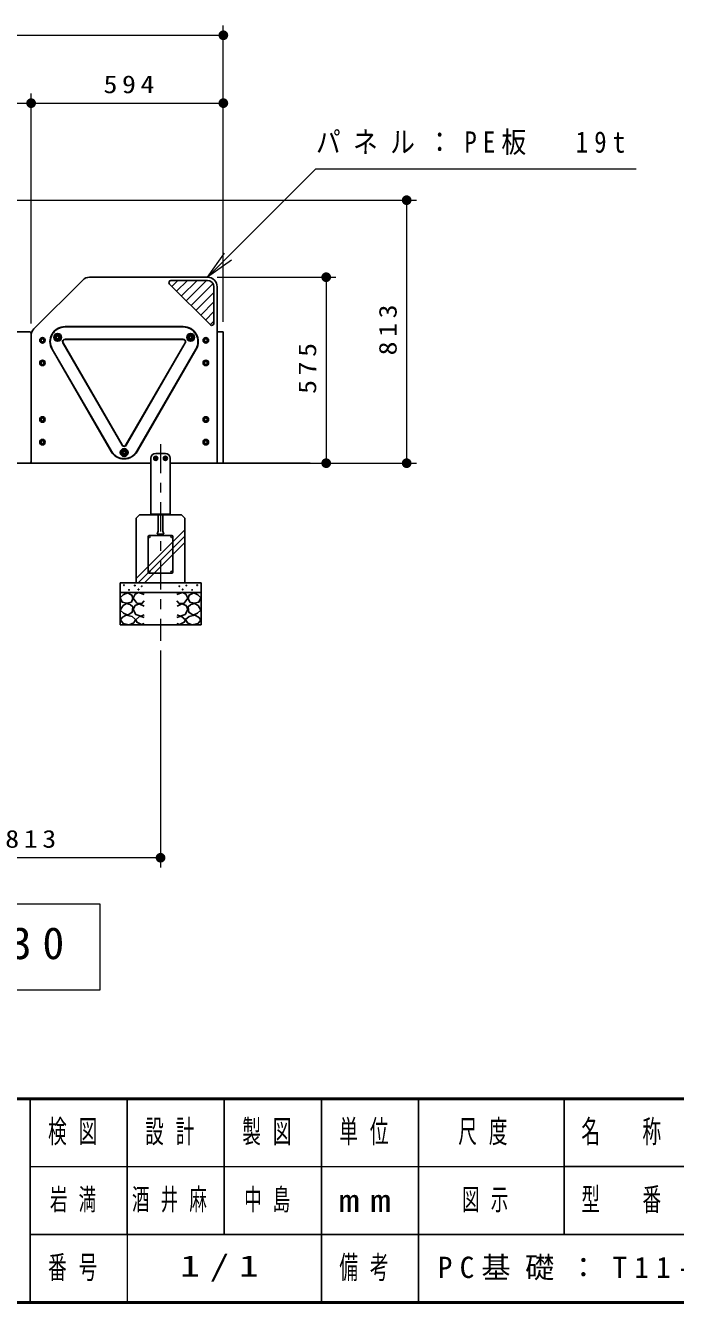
# Model space of a CAD drawing. Units: millimetres on the paper, scale 1:30. Extents: x -385 to 0, y -5 to 267.
# Drawn here: x -243 to -176, y 0 to 131.6 of the extents above; entities that cross this region are included whole.
import ezdxf

# ---------------------------------------------------------------- set-up
doc = ezdxf.new("R2010")
doc.units = ezdxf.units.MM
for name, pattern in [('USER1', [4.5, 2.5, -2]), ('USER2', [6, 3, -1, 1, -1]), ('USER3', [8, 3, -1, 1, -1, 1, -1])]:
    doc.linetypes.add(name, pattern=pattern)
doc.layers.add('1_30', color=7, linetype='Continuous', lineweight=25)
doc.layers.add('LY_3', color=7, linetype='Continuous', lineweight=13)
doc.layers.add('LY_4', color=7, linetype='Continuous')
doc.styles.add('ＭＳ ゴシック', font='')
doc.styles.get('ＭＳ ゴシック').set_extended_font_data('MS Gothic')

# ---------------------------------------------------------------- blocks, each defined once
blk = doc.blocks.new('filled_dot')
at = {"color": 0, "linetype": 'Continuous', "lineweight": -2, "const_width": 1.25}
blk.add_lwpolyline([(-0.625, 0, 1), (0.625, 0, 1)], format="xyb", close=True, dxfattribs=at)

msp = doc.modelspace()

# ---------------------------------------------------------------- linework, layer by layer
at = {"layer": '1_30', "lineweight": 13}
for p, q in [((-222.597, 101.056), (-222.597, 131.609)), ((-295.194, 130.609), (-222.597, 130.609)), ((-242.397, 100.889), (-242.397, 124.609)), ((-222.597, 101.056), (-222.597, 124.609)), ((-269.503, 123.609), (-242.397, 123.609)), ((-242.397, 123.609), (-222.597, 123.609)), ((-255.95, 113.609), (-202.715, 113.609)), ((-203.715, 113.609), (-203.715, 86.503)), ((-224.23, 105.669), (-222.462, 108.144)), ((-224.23, 105.669), (-222.109, 107.791)), ((-221.755, 107.437), (-224.23, 105.669)), ((-223.23, 105.669), (-211.002, 105.669)), ((-212.002, 105.669), (-212.002, 86.503)), ((-221.597, 86.503), (-202.715, 86.503)), ((-231.564, 74.632), (-226.564, 79.632)), ((-231.366, 74.17), (-226.564, 78.972)), ((-230.706, 74.17), (-226.564, 78.312)), ((-229.064, 67.179), (-229.064, 44.836)), ((-229.064, 45.836), (-256.169, 45.836)), ((-235.273, 41.035), (-283.073, 41.035)), ((-235.273, 32.235), (-235.273, 41.035)), ((-283.073, 32.235), (-235.273, 32.235))]:
    msp.add_line(p, q, dxfattribs=at)
at = {"layer": '1_30', "color": 4}
for p, q in [((-237.076, 105.377), (-242.104, 100.349)), ((-224.23, 105.669), (-236.369, 105.669)), ((-224.23, 105.336), (-227.988, 105.336)), ((-228.141, 104.966), (-223.933, 100.759)), ((-223.564, 100.912), (-223.564, 104.669)), ((-223.23, 86.669), (-223.23, 104.669)), ((-226.727, 100.578), (-238.9, 100.578)), ((-242.397, 99.641), (-242.397, 86.669)), ((-239.798, 99.547), (-239.665, 99.624)), ((-239.798, 99.547), (-239.798, 99.393)), ((-239.798, 99.393), (-239.665, 99.316)), ((-239.665, 99.624), (-239.532, 99.547)), ((-239.665, 99.316), (-239.532, 99.393)), ((-239.532, 99.547), (-239.532, 99.393)), ((-233.001, 88.378), (-239.088, 98.92)), ((-226.727, 99.245), (-238.9, 99.245)), ((-232.626, 88.378), (-226.539, 98.92)), ((-225.962, 99.624), (-226.095, 99.547)), ((-226.095, 99.547), (-226.095, 99.393)), ((-225.962, 99.316), (-226.095, 99.393)), ((-225.829, 99.547), (-225.962, 99.624)), ((-225.829, 99.393), (-225.962, 99.316)), ((-225.829, 99.547), (-225.829, 99.393)), ((-234.156, 87.711), (-240.242, 98.253)), ((-231.471, 87.711), (-225.385, 98.253)), ((-232.947, 87.68), (-232.814, 87.757)), ((-232.947, 87.526), (-232.947, 87.68)), ((-232.814, 87.449), (-232.947, 87.526)), ((-232.68, 87.68), (-232.814, 87.757)), ((-232.814, 87.449), (-232.68, 87.526)), ((-232.68, 87.526), (-232.68, 87.68)), ((-242.23, 86.503), (-230.064, 86.503)), ((-228.064, 86.503), (-223.397, 86.503))]:
    msp.add_line(p, q, dxfattribs=at)
at = {"layer": '1_30', "color": 2, "lineweight": 13}
for p, q in [((-227.899, 104.724), (-227.287, 105.336)), ((-227.404, 104.229), (-226.297, 105.336)), ((-226.909, 103.734), (-225.307, 105.336)), ((-226.414, 103.239), (-224.317, 105.336)), ((-225.919, 102.744), (-223.656, 105.008)), ((-225.424, 102.249), (-223.564, 104.11)), ((-224.929, 101.754), (-223.564, 103.12)), ((-224.434, 101.259), (-223.564, 102.13)), ((-223.939, 100.764), (-223.564, 101.14))]:
    msp.add_line(p, q, dxfattribs=at)
at = {"layer": '1_30', "color": 1}
for p, q in [((-247.064, 100.056), (-242.564, 100.056)), ((-223.23, 100.056), (-222.597, 100.056)), ((-222.597, 100.056), (-222.597, 86.503)), ((-242.397, 86.669), (-242.397, 99.889)), ((-255.136, 86.503), (-242.564, 86.503))]:
    msp.add_line(p, q, dxfattribs=at)
at = {"layer": '1_30', "color": 2}
for p, q in [((-226.727, 100.545), (-238.9, 100.545)), ((-239.116, 98.903), (-233.03, 88.361)), ((-226.727, 99.278), (-238.9, 99.278)), ((-232.597, 88.361), (-226.511, 98.903)), ((-240.213, 98.27), (-234.127, 87.728)), ((-231.5, 87.728), (-225.414, 98.27)), ((-230.064, 81.17), (-230.064, 87.003)), ((-229.564, 87.503), (-228.564, 87.503)), ((-228.064, 81.17), (-228.064, 87.003)), ((-230.064, 81.17), (-228.064, 81.17))]:
    msp.add_line(p, q, dxfattribs=at)
at = {"layer": '1_30'}
for p, q in [((-226.727, 100.545), (-238.9, 100.545)), ((-234.127, 87.728), (-240.213, 98.27)), ((-231.5, 87.728), (-225.414, 98.27)), ((-236.671, 86.503), (-242.564, 86.503)), ((-223.397, 86.503), (-213.64, 86.503)), ((-223.23, 86.669), (-223.23, 86.503)), ((-231.564, 80.836), (-231.564, 74.169)), ((-231.23, 81.169), (-231.563, 80.836)), ((-231.23, 81.169), (-226.897, 81.169)), ((-229.314, 81.169), (-229.314, 79.505)), ((-228.814, 81.169), (-228.814, 79.501)), ((-226.897, 81.17), (-226.563, 80.836)), ((-226.564, 80.836), (-226.564, 74.169)), ((-230.23, 79.036), (-227.897, 79.036)), ((-229.314, 79.503), (-229.397, 79.17)), ((-229.397, 79.169), (-228.73, 79.169)), ((-228.814, 79.503), (-228.731, 79.169)), ((-230.33, 78.936), (-230.33, 75.269)), ((-227.797, 78.936), (-227.797, 75.269)), ((-230.23, 75.169), (-227.897, 75.169)), ((-233.23, 74.169), (-233.23, 69.836)), ((-233.23, 74.169), (-224.897, 74.169)), ((-224.897, 74.169), (-224.897, 69.836)), ((-233.23, 73.169), (-224.897, 73.169)), ((-233.23, 69.836), (-224.897, 69.836))]:
    msp.add_line(p, q, dxfattribs=at)
at = {"layer": '1_30', "color": 2, "linetype": 'USER2', "lineweight": 13}
msp.add_line((-229.064, 88.473), (-229.064, 68.179), dxfattribs=at)
at = {"layer": '1_30', "color": 4, "lineweight": 13}
for p, q in [((-229.602, 87.069), (-229.641, 87.003)), ((-229.641, 87.003), (-229.602, 86.936)), ((-229.525, 87.069), (-229.602, 87.069)), ((-229.602, 86.936), (-229.525, 86.936)), ((-229.487, 87.003), (-229.525, 87.069)), ((-229.525, 86.936), (-229.487, 87.003)), ((-228.602, 87.069), (-228.641, 87.003)), ((-228.641, 87.003), (-228.602, 86.936)), ((-228.525, 87.069), (-228.602, 87.069)), ((-228.602, 86.936), (-228.525, 86.936)), ((-228.487, 87.003), (-228.525, 87.069)), ((-228.525, 86.936), (-228.487, 87.003))]:
    msp.add_line(p, q, dxfattribs=at)
at = {"layer": '1_30', "color": 2, "linetype": 'USER1', "lineweight": 13}
msp.add_line((-230.064, 81.276), (-228.064, 81.276), dxfattribs=at)
at = {"layer": '1_30', "lineweight": 13}
msp.add_lwpolyline([(-224.23, 105.669), (-213.064, 116.835), (-180.064, 116.835)], dxfattribs=at)
at = {"layer": '1_30'}
for points in [[(-232.482, 73.15), (-232.904, 72.949), (-233.221, 72.632), (-233.021, 72.167), (-232.535, 72.072), (-232.07, 72.178), (-231.901, 72.569), (-232.028, 72.907)], [(-225.645, 73.15), (-225.223, 72.949), (-224.906, 72.632), (-225.107, 72.167), (-225.592, 72.072), (-226.057, 72.178), (-226.226, 72.569), (-226.099, 72.907)], [(-232.566, 72.051), (-232.926, 71.819), (-233.221, 71.365), (-232.883, 71.058), (-232.44, 70.847), (-231.975, 71.143), (-231.922, 71.703), (-232.194, 71.944)], [(-225.561, 72.051), (-225.202, 71.819), (-224.906, 71.365), (-225.244, 71.058), (-225.687, 70.847), (-226.152, 71.143), (-226.205, 71.703), (-225.933, 71.944)], [(-232.594, 70.853), (-232.973, 70.641), (-233.198, 70.359), (-232.929, 69.981), (-232.301, 69.846), (-231.823, 70.059), (-231.641, 70.396), (-232.001, 70.699)], [(-225.533, 70.853), (-225.154, 70.641), (-224.929, 70.359), (-225.198, 69.981), (-225.826, 69.846), (-226.304, 70.059), (-226.486, 70.396), (-226.126, 70.699)]]:
    msp.add_lwpolyline(points, close=True, dxfattribs=at)
for points in [[(-230.75, 72.959), (-231.32, 73.171), (-231.679, 72.991), (-231.89, 72.59), (-231.5, 72.083), (-230.982, 72.041), (-230.75, 72.305)], [(-227.377, 72.959), (-226.807, 73.171), (-226.448, 72.991), (-226.237, 72.59), (-226.627, 72.083), (-227.145, 72.041), (-227.377, 72.305)], [(-230.76, 71.755), (-231.267, 72.019), (-231.69, 71.85), (-231.89, 71.417), (-231.595, 70.9), (-231.088, 70.742), (-230.76, 70.879)], [(-227.367, 71.755), (-226.86, 72.019), (-226.437, 71.85), (-226.237, 71.417), (-226.532, 70.9), (-227.039, 70.742), (-227.367, 70.879)], [(-230.75, 70.604), (-231.193, 70.742), (-231.626, 70.372), (-231.51, 70.108), (-231.024, 69.865), (-230.75, 69.971)], [(-227.377, 70.604), (-226.934, 70.742), (-226.501, 70.372), (-226.617, 70.108), (-227.103, 69.865), (-227.377, 69.971)]]:
    msp.add_lwpolyline(points, dxfattribs=at)
at = {"layer": '1_30', "color": 232}
for centre in [(-241.23, 99.169), (-224.397, 99.169), (-241.23, 96.836), (-224.397, 96.836), (-241.23, 91.003), (-224.397, 91.003), (-241.23, 88.669), (-224.397, 88.669)]:
    msp.add_circle(centre, 0.283, dxfattribs=at)
at = {"layer": '1_30', "color": 232, "lineweight": 13}
for centre in [(-241.23, 99.169), (-224.397, 99.169), (-241.23, 96.836), (-224.397, 96.836), (-241.23, 91.003), (-224.397, 91.003), (-241.23, 88.669), (-224.397, 88.669)]:
    msp.add_circle(centre, 0.217, dxfattribs=at)
at = {"layer": '1_30'}
for centre, radius in [((-241.23, 99.169), 0.158), ((-239.665, 99.47), 0.4), ((-225.962, 99.47), 0.4), ((-224.397, 99.169), 0.158), ((-241.23, 96.836), 0.158), ((-224.397, 96.836), 0.158), ((-241.23, 91.003), 0.158), ((-224.397, 91.003), 0.158), ((-241.23, 88.669), 0.158), ((-224.397, 88.669), 0.158), ((-232.814, 87.603), 0.4), ((-229.564, 87.003), 0.208), ((-228.564, 87.003), 0.208), ((-230.23, 78.936), 0.1), ((-227.897, 78.936), 0.1), ((-230.23, 75.269), 0.1), ((-227.897, 75.269), 0.1), ((-232.837, 73.93), 0.0333), ((-231.712, 73.892), 0.0333), ((-231, 73.817), 0.0333), ((-227.127, 73.817), 0.0333), ((-226.415, 73.892), 0.0333), ((-225.29, 73.93), 0.0333), ((-232.312, 73.442), 0.0333), ((-231.337, 73.48), 0.0333), ((-226.79, 73.48), 0.0333), ((-225.815, 73.442), 0.0333)]:
    msp.add_circle(centre, radius, dxfattribs=at)
at = {"layer": '1_30', "color": 4}
for centre, radius in [((-239.665, 99.47), 0.35), ((-225.962, 99.47), 0.35), ((-232.814, 87.603), 0.35), ((-229.564, 87.003), 0.158), ((-228.564, 87.003), 0.158)]:
    msp.add_circle(centre, radius, dxfattribs=at)
at = {"layer": '1_30', "color": 2}
for centre, radius in [((-239.665, 99.47), 0.25), ((-239.665, 99.47), 0.25), ((-225.962, 99.47), 0.25), ((-225.962, 99.47), 0.25), ((-232.814, 87.603), 0.25), ((-232.814, 87.603), 0.25), ((-229.564, 87.003), 0.133), ((-228.564, 87.003), 0.133)]:
    msp.add_circle(centre, radius, dxfattribs=at)
at = {"layer": '1_30', "color": 4, "linetype": 'USER1', "lineweight": 13}
for centre in [(-239.665, 99.47), (-225.962, 99.47), (-232.814, 87.603)]:
    msp.add_circle(centre, 0.208, dxfattribs=at)
at = {"layer": '1_30', "color": 4, "lineweight": 13}
for centre, radius in [((-239.665, 99.47), 0.183), ((-225.962, 99.47), 0.183), ((-232.814, 87.603), 0.183), ((-229.564, 87.003), 0.136), ((-229.564, 87.003), 0.077), ((-228.564, 87.003), 0.136), ((-228.564, 87.003), 0.077)]:
    msp.add_circle(centre, radius, dxfattribs=at)
at = {"layer": '1_30', "color": 3}
for centre in [(-229.564, 87.003), (-228.564, 87.003)]:
    msp.add_circle(centre, 0.175, dxfattribs=at)
at = {"layer": '1_30', "color": 4}
for centre, radius, start, end in [((-236.369, 104.669), 1, 90, 135), ((-227.988, 105.119), 0.217, 90, 225), ((-224.23, 104.669), 1, 0, 90), ((-224.23, 104.669), 0.667, 0, 90), ((-241.397, 99.641), 1, 135, 180), ((-238.9, 99.028), 1.55, 90, 210), ((-226.727, 99.028), 1.55, 330, 90), ((-223.78, 100.912), 0.217, 225, 0), ((-238.9, 99.028), 0.217, 90, 210), ((-226.727, 99.028), 0.217, 330, 90), ((-232.814, 88.486), 0.217, 210, 330), ((-232.814, 88.486), 1.55, 210, 330), ((-242.23, 86.669), 0.167, 180, 270), ((-223.397, 86.669), 0.167, 270, 0)]:
    msp.add_arc(centre, radius, start, end, dxfattribs=at)
at = {"layer": '1_30', "color": 1}
for centre, start, end in [((-242.564, 99.889), 0, 90), ((-242.564, 86.669), 270, 0)]:
    msp.add_arc(centre, 0.167, start, end, dxfattribs=at)
at = {"layer": '1_30', "color": 2}
for centre, radius, start, end in [((-238.9, 99.028), 1.517, 90, 210), ((-226.727, 99.028), 1.517, 330, 90), ((-238.9, 99.028), 0.25, 90, 210), ((-226.727, 99.028), 0.25, 330, 90), ((-232.814, 88.486), 0.25, 210, 330), ((-232.814, 88.486), 1.517, 210, 330), ((-229.564, 87.003), 0.5, 90, 180), ((-228.564, 87.003), 0.5, 0, 90)]:
    msp.add_arc(centre, radius, start, end, dxfattribs=at)
at = {"layer": '1_30'}
for centre, start, end in [((-238.9, 99.028), 90, 210), ((-226.727, 99.028), 330, 90), ((-232.814, 88.486), 210, 330)]:
    msp.add_arc(centre, 1.517, start, end, dxfattribs=at)
at = {"layer": '1_30', "color": 4, "linetype": 'USER3', "lineweight": 13}
msp.add_arc((-242.23, 86.669), 0.167, 180, 270, dxfattribs=at)
msp.add_arc((-242.23, 86.669), 0.167, 180, 270, dxfattribs=at)
at = {"layer": 'LY_3', "lineweight": 50}
for p, q in [((-385, 21), (0, 21)), ((-385, 0), (0, 0))]:
    msp.add_line(p, q, dxfattribs=at)
at = {"layer": 'LY_3', "color": 211, "lineweight": 25}
for p, q in [((-242.5, 21), (-242.5, 0)), ((-232.5, 21), (-232.5, 7)), ((-222.5, 21), (-222.5, 7)), ((-212.5, 21), (-212.5, 0)), ((-202.5, 21), (-202.5, 7)), ((-187.5, 21), (-187.5, 7)), ((-187.5, 14), (-70, 14)), ((-242.5, 7), (0, 7))]:
    msp.add_line(p, q, dxfattribs=at)
at = {"layer": 'LY_3'}
for p, q in [((-242.5, 14), (-187.5, 14)), ((-232.5, 7), (-232.5, 0))]:
    msp.add_line(p, q, dxfattribs=at)
at = {"layer": 'LY_3', "lineweight": 25}
msp.add_line((-202.5, 7), (-202.5, 0), dxfattribs=at)

# ---------------------------------------------------------------- block references
at = {"layer": '1_30', "lineweight": 13, "xscale": 0.4, "yscale": 0.4}
for p, rotation in [((-222.597, 130.609), 180), ((-242.397, 123.609), 180), ((-222.597, 123.609), 180), ((-203.715, 113.609), 270), ((-212.002, 105.669), 270), ((-212.002, 86.503), 90), ((-203.715, 86.503), 90), ((-229.064, 45.836), 180)]:
    msp.add_blockref('filled_dot', p, dxfattribs=dict(at, rotation=rotation))
msp.add_blockref('filled_dot', (-242.397, 123.609), dxfattribs=at)

# ---------------------------------------------------------------- texts
at = {"layer": '1_30', "style": 'ＭＳ ゴシック'}
for s, insert, char_height, attachment_point in [('\\T1.33;\\W1.15;594', (-232.08, 124.609), 1.833, 8), ('\\T1.5;\\W0.85;パネル：PE板\u300019t', (-213.064, 119.485), 2.199, 4), ('\\T1.33;\\W1.15;813', (-242.2, 46.836), 1.833, 8), ('\\T1.5;立面図\\~S=1/30', (-281.673, 36.635), 3.299, 4)]:
    msp.add_mtext(s, dxfattribs=dict(at, insert=insert, char_height=char_height, attachment_point=attachment_point))
at = {"layer": '1_30', "char_height": 1.833, "attachment_point": 8, "rotation": 90, "style": 'ＭＳ ゴシック'}
for s, insert in [('\\T1.33;\\W1.15;813', (-204.715, 100.472)), ('\\T1.33;\\W1.15;575', (-213.002, 96.503))]:
    msp.add_mtext(s, dxfattribs=dict(at, insert=insert))
at = {"layer": 'LY_3', "color": 4, "char_height": 2.346, "attachment_point": 5, "style": 'ＭＳ ゴシック'}
for s, insert in [('\\T1.64;\\W0.6;検図', (-237.5, 17.5)), ('\\T1.64;\\W0.6;設計', (-227.5, 17.5)), ('\\T1.64;\\W0.6;製図', (-217.5, 17.5)), ('\\T1.64;\\W0.6;単位', (-207.5, 17.5)), ('\\T1.64;\\W0.6;尺度', (-195.25, 17.5)), ('\\T1.64;\\W0.6;名\u3000称', (-181, 17.5)), ('\\T1.64;\\W0.6;型\u3000番', (-181, 10.5)), ('\\T1.5;\\W1.35;mm', (-207.5, 10.5)), ('\\T1.64;\\W0.6;番号', (-237.5, 3.5)), ('\\T1.64;\\W0.6;備考', (-207.5, 3.5))]:
    msp.add_mtext(s, dxfattribs=dict(at, insert=insert))
at = {"layer": 'LY_4', "char_height": 2.199, "style": 'ＭＳ ゴシック'}
for s, insert, attachment_point in [('\\T1.64;\\W0.6;岩満', (-237.5, 10.5), 5), ('\\T1.64;\\W0.6;酒井麻', (-232, 10.5), 4), ('\\T1.64;\\W0.6;中島', (-217.5, 10.5), 5), ('\\T1.64;\\W0.6;図示', (-198, 10.5), 4), ('\\T1.5;\\W1.35;1/1', (-222.5, 3.5), 5), ('\\T1.5;PC基礎：T11-F', (-200.5, 3.5), 4)]:
    msp.add_mtext(s, dxfattribs=dict(at, insert=insert, attachment_point=attachment_point))

doc.saveas('drawing.dxf')
